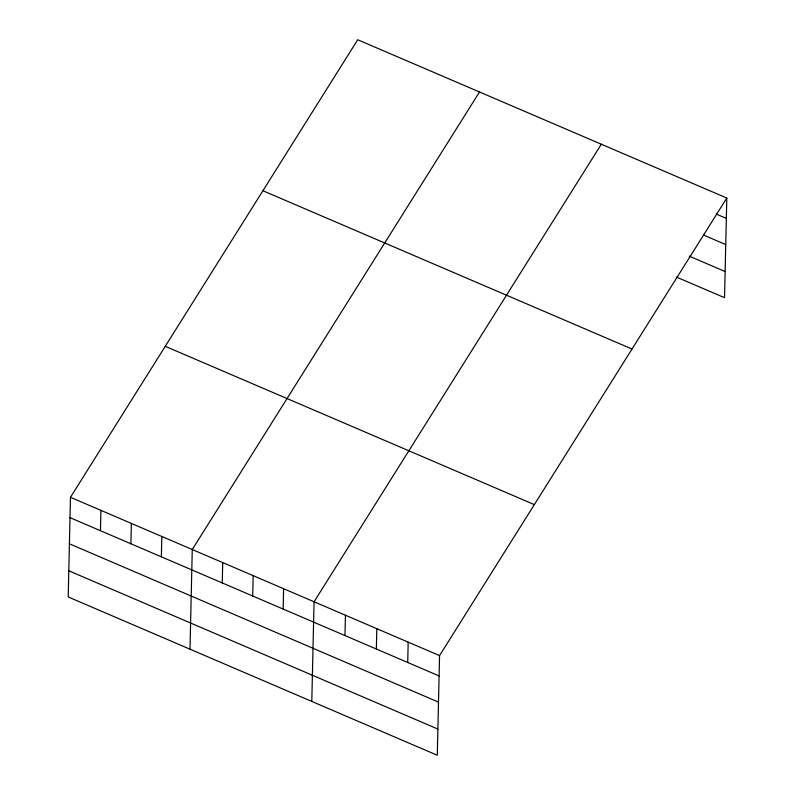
<?xml version="1.0" encoding="UTF-8"?>
<svg xmlns="http://www.w3.org/2000/svg" width="795" height="795" viewBox="0 0 795 795"><rect width="100%" height="100%" fill="white"/><g stroke="black" fill="none" stroke-linecap="round" stroke-linejoin="round"><path stroke-width="1.19" d="M70.467 497.302L68.201 596.956L437.29 755.25L439.555 655.597L726.799 198.044L357.71 39.75L70.467 497.302L439.555 655.597M100.458 530.702L100.915 510.36M130.907 543.76L131.364 523.418M161.355 556.818L161.812 536.476M190.005 649.187L192.261 549.534L479.504 91.991M222.252 582.934L222.709 562.592M252.701 595.992L253.168 575.65M283.149 609.059L283.616 588.717M311.799 701.429L314.065 601.775L601.308 144.223M344.97 635.573L345.437 615.231M376.343 649.028L376.81 628.686M407.716 662.483L408.183 642.141M726.799 198.044L724.533 297.698L676.356 277.038M716.255 214.064L726.332 218.386M703.337 234.952L725.746 244.562M689.275 256.149L725.129 271.532M262.916 190.74L632.005 349.035M165.251 346.312L534.339 504.606M70 517.644L439.088 675.939M69.413 543.81L438.492 702.114M68.797 570.78L437.886 729.075"/></g></svg>
